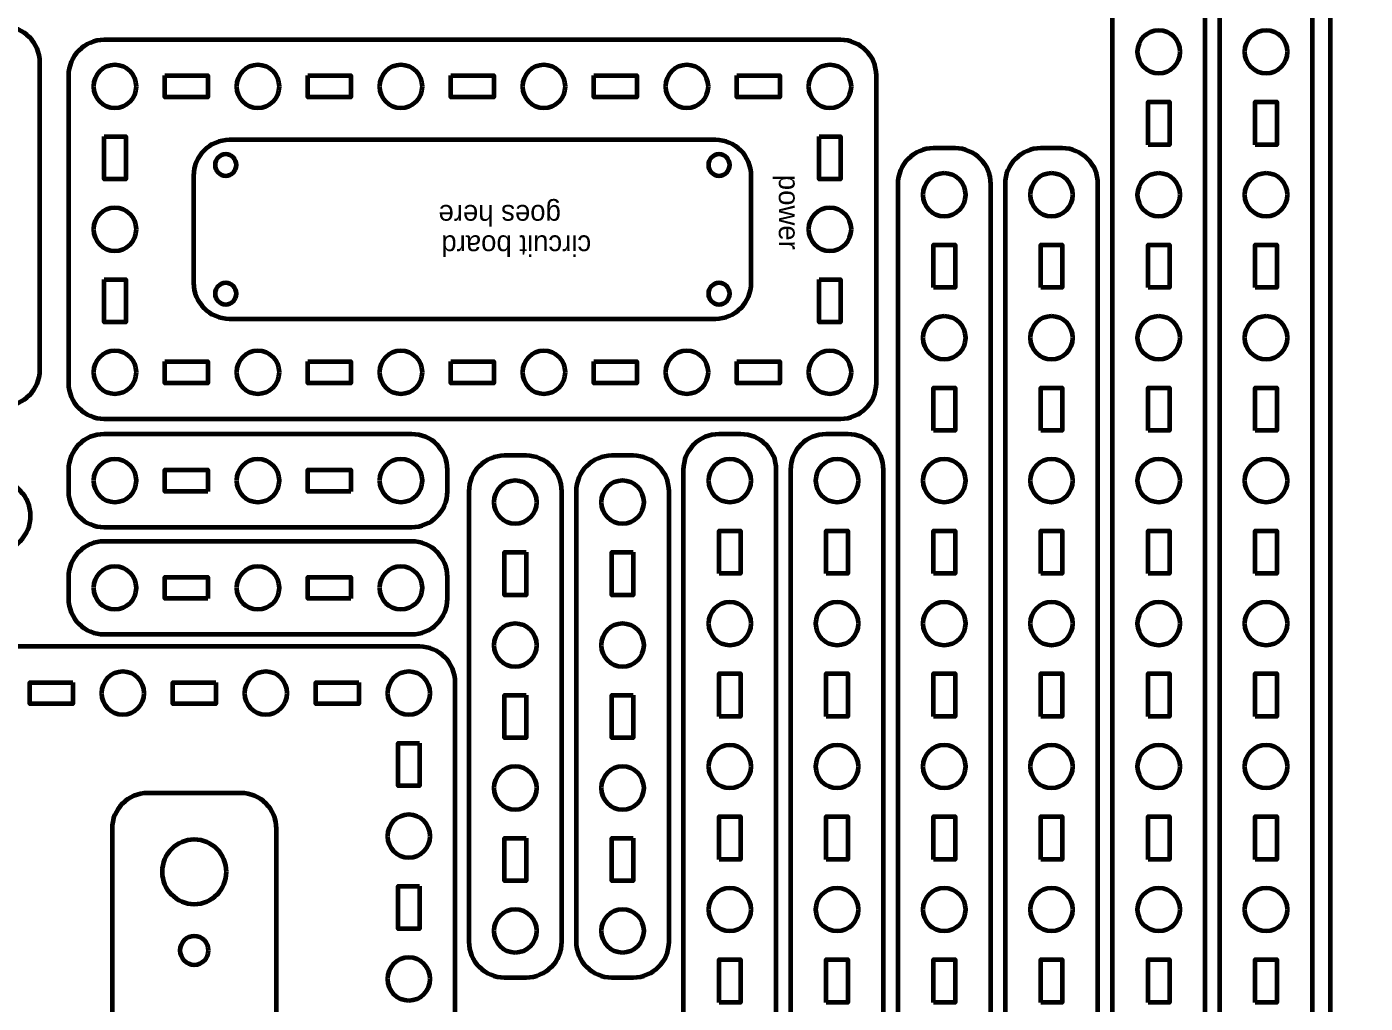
# Model space of a CAD drawing. Header units: inches. Extents: x 15 to 785, y -665 to -15.
# Drawn here: x 394.5 to 581.8, y -220.9 to -84.3 of the extents above; entities that cross this region are included whole.
import ezdxf

# ---------------------------------------------------------------- set-up
doc = ezdxf.new("R2010")
doc.units = ezdxf.units.IN
doc.header["$MEASUREMENT"] = 0
doc.layers.add('Layer 1', color=7, linetype='Continuous')

# ---------------------------------------------------------------- blocks, each defined once
blk = doc.blocks.new('block 2')
at = {"layer": 'Layer 1', "color": 179, "lineweight": 35, "true_color": 0x231f20}
blk.add_open_spline([(785, -570), (785, -578.28), (778.28, -585), (770, -585), (770, -585), (30, -585), (30, -585), (21.72, -585), (15, -578.28), (15, -570), (15, -570), (15, -30), (15, -30), (15, -21.72), (21.72, -15), (30, -15), (30, -15), (770, -15), (770, -15), (778.28, -15), (785, -21.72), (785, -30), (785, -30), (785, -570), (785, -570)], degree=3, knots=[0, 0, 0, 0, 1, 1, 1, 2, 2, 2, 3, 3, 3, 4, 4, 4, 5, 5, 5, 6, 6, 6, 7, 7, 7, 8, 8, 8, 8], dxfattribs=at)

msp = doc.modelspace()

# ---------------------------------------------------------------- linework, layer by layer
at = {"layer": 'Layer 1', "color": 178, "lineweight": 60, "true_color": 0x010101}
for points in [[(413.88, -91.09), (419.88, -91.09), (419.88, -94.09), (413.88, -94.09), (413.88, -91.09)], [(433.88, -91.09), (439.88, -91.09), (439.88, -94.09), (433.88, -94.09), (433.88, -91.09)], [(453.88, -91.09), (459.88, -91.09), (459.88, -94.09), (453.88, -94.09), (453.88, -91.09)], [(473.88, -91.09), (479.88, -91.09), (479.88, -94.09), (473.88, -94.09), (473.88, -91.09)], [(493.88, -91.09), (499.88, -91.09), (499.88, -94.09), (493.88, -94.09), (493.88, -91.09)], [(551.38, -100.75), (551.38, -94.75), (554.38, -94.75), (554.38, -100.75), (551.38, -100.75)], [(566.38, -100.75), (566.38, -94.75), (569.38, -94.75), (569.38, -100.75), (566.38, -100.75)], [(405.38, -99.59), (408.38, -99.59), (408.38, -105.59), (405.38, -105.59), (405.38, -99.59)], [(505.38, -99.59), (508.38, -99.59), (508.38, -105.59), (505.38, -105.59), (505.38, -99.59)], [(521.38, -120.75), (521.38, -114.75), (524.38, -114.75), (524.38, -120.75), (521.38, -120.75)], [(536.38, -120.75), (536.38, -114.75), (539.38, -114.75), (539.38, -120.75), (536.38, -120.75)], [(551.38, -120.75), (551.38, -114.75), (554.38, -114.75), (554.38, -120.75), (551.38, -120.75)], [(566.38, -120.75), (566.38, -114.75), (569.38, -114.75), (569.38, -120.75), (566.38, -120.75)], [(405.38, -119.59), (408.38, -119.59), (408.38, -125.59), (405.38, -125.59), (405.38, -119.59)], [(505.38, -119.59), (508.38, -119.59), (508.38, -125.59), (505.38, -125.59), (505.38, -119.59)], [(413.88, -131.09), (419.88, -131.09), (419.88, -134.09), (413.88, -134.09), (413.88, -131.09)], [(433.88, -131.09), (439.88, -131.09), (439.88, -134.09), (433.88, -134.09), (433.88, -131.09)], [(453.88, -131.09), (459.88, -131.09), (459.88, -134.09), (453.88, -134.09), (453.88, -131.09)], [(473.88, -131.09), (479.88, -131.09), (479.88, -134.09), (473.88, -134.09), (473.88, -131.09)], [(493.88, -131.09), (499.88, -131.09), (499.88, -134.09), (493.88, -134.09), (493.88, -131.09)], [(521.38, -140.75), (521.38, -134.75), (524.38, -134.75), (524.38, -140.75), (521.38, -140.75)], [(536.38, -140.75), (536.38, -134.75), (539.38, -134.75), (539.38, -140.75), (536.38, -140.75)], [(551.38, -140.75), (551.38, -134.75), (554.38, -134.75), (554.38, -140.75), (551.38, -140.75)], [(566.38, -140.75), (566.38, -134.75), (569.38, -134.75), (569.38, -140.75), (566.38, -140.75)], [(419.88, -149.25), (413.88, -149.25), (413.88, -146.25), (419.88, -146.25), (419.88, -149.25)], [(439.88, -149.25), (433.88, -149.25), (433.88, -146.25), (439.88, -146.25), (439.88, -149.25)], [(491.38, -160.75), (491.38, -154.75), (494.38, -154.75), (494.38, -160.75), (491.38, -160.75)], [(506.38, -160.75), (506.38, -154.75), (509.38, -154.75), (509.38, -160.75), (506.38, -160.75)], [(521.38, -160.75), (521.38, -154.75), (524.38, -154.75), (524.38, -160.75), (521.38, -160.75)], [(536.38, -160.75), (536.38, -154.75), (539.38, -154.75), (539.38, -160.75), (536.38, -160.75)], [(551.38, -160.75), (551.38, -154.75), (554.38, -154.75), (554.38, -160.75), (551.38, -160.75)], [(566.38, -160.75), (566.38, -154.75), (569.38, -154.75), (569.38, -160.75), (566.38, -160.75)], [(464.38, -157.75), (464.38, -163.75), (461.38, -163.75), (461.38, -157.75), (464.38, -157.75)], [(479.38, -157.75), (479.38, -163.75), (476.38, -163.75), (476.38, -157.75), (479.38, -157.75)], [(419.88, -164.25), (413.88, -164.25), (413.88, -161.25), (419.88, -161.25), (419.88, -164.25)], [(439.88, -164.25), (433.88, -164.25), (433.88, -161.25), (439.88, -161.25), (439.88, -164.25)], [(400.97, -175.98), (400.97, -178.98), (394.97, -178.98), (394.97, -175.98), (400.97, -175.98)], [(420.98, -175.98), (420.98, -178.98), (414.98, -178.98), (414.98, -175.98), (420.98, -175.98)], [(440.98, -175.98), (440.98, -178.98), (434.98, -178.98), (434.98, -175.98), (440.98, -175.98)], [(491.38, -180.75), (491.38, -174.75), (494.38, -174.75), (494.38, -180.75), (491.38, -180.75)], [(506.38, -180.75), (506.38, -174.75), (509.38, -174.75), (509.38, -180.75), (506.38, -180.75)], [(521.38, -180.75), (521.38, -174.75), (524.38, -174.75), (524.38, -180.75), (521.38, -180.75)], [(536.38, -180.75), (536.38, -174.75), (539.38, -174.75), (539.38, -180.75), (536.38, -180.75)], [(551.38, -180.75), (551.38, -174.75), (554.38, -174.75), (554.38, -180.75), (551.38, -180.75)], [(566.38, -180.75), (566.38, -174.75), (569.38, -174.75), (569.38, -180.75), (566.38, -180.75)], [(464.38, -177.75), (464.38, -183.75), (461.38, -183.75), (461.38, -177.75), (464.38, -177.75)], [(479.38, -177.75), (479.38, -183.75), (476.38, -183.75), (476.38, -177.75), (479.38, -177.75)], [(449.48, -184.47), (449.48, -190.47), (446.48, -190.47), (446.48, -184.47), (449.48, -184.47)], [(491.38, -200.75), (491.38, -194.75), (494.38, -194.75), (494.38, -200.75), (491.38, -200.75)], [(506.38, -200.75), (506.38, -194.75), (509.38, -194.75), (509.38, -200.75), (506.38, -200.75)], [(521.38, -200.75), (521.38, -194.75), (524.38, -194.75), (524.38, -200.75), (521.38, -200.75)], [(536.38, -200.75), (536.38, -194.75), (539.38, -194.75), (539.38, -200.75), (536.38, -200.75)], [(551.38, -200.75), (551.38, -194.75), (554.38, -194.75), (554.38, -200.75), (551.38, -200.75)], [(566.38, -200.75), (566.38, -194.75), (569.38, -194.75), (569.38, -200.75), (566.38, -200.75)], [(464.38, -197.75), (464.38, -203.75), (461.38, -203.75), (461.38, -197.75), (464.38, -197.75)], [(479.38, -197.75), (479.38, -203.75), (476.38, -203.75), (476.38, -197.75), (479.38, -197.75)], [(449.48, -204.47), (449.48, -210.47), (446.48, -210.47), (446.48, -204.47), (449.48, -204.47)], [(491.38, -220.75), (491.38, -214.75), (494.38, -214.75), (494.38, -220.75), (491.38, -220.75)], [(506.38, -220.75), (506.38, -214.75), (509.38, -214.75), (509.38, -220.75), (506.38, -220.75)], [(521.38, -220.75), (521.38, -214.75), (524.38, -214.75), (524.38, -220.75), (521.38, -220.75)], [(536.38, -220.75), (536.38, -214.75), (539.38, -214.75), (539.38, -220.75), (536.38, -220.75)], [(551.38, -220.75), (551.38, -214.75), (554.38, -214.75), (554.38, -220.75), (551.38, -220.75)], [(566.38, -220.75), (566.38, -214.75), (569.38, -214.75), (569.38, -220.75), (566.38, -220.75)]]:
    msp.add_lwpolyline(points, dxfattribs=at)
for points, knots in [([(303.91, -412.09), (303.91, -412.09), (303.91, -29.09), (303.91, -29.09), (303.91, -26.32), (306.14, -24.09), (308.91, -24.09), (308.91, -24.09), (571.91, -24.09), (571.91, -24.09), (574.68, -24.09), (576.91, -26.32), (576.91, -29.09), (576.91, -29.09), (576.91, -412.09), (576.91, -412.09), (576.91, -414.86), (574.68, -417.09), (571.91, -417.09), (571.91, -417.09), (308.91, -417.09), (308.91, -417.09), (306.14, -417.09), (303.91, -414.86), (303.91, -412.09)], [0, 0, 0, 0, 1, 1, 1, 2, 2, 2, 3, 3, 3, 4, 4, 4, 5, 5, 5, 6, 6, 6, 7, 7, 7, 8, 8, 8, 8]), ([(552.88, -84.75), (554.54, -84.75), (555.88, -86.1), (555.88, -87.75), (555.88, -89.41), (554.54, -90.75), (552.88, -90.75), (551.22, -90.75), (549.88, -89.41), (549.88, -87.75), (549.88, -86.1), (551.22, -84.75), (552.88, -84.75)], [0, 0, 0, 0, 1, 1, 1, 2, 2, 2, 3, 3, 3, 4, 4, 4, 4]), ([(567.88, -84.75), (569.54, -84.75), (570.88, -86.1), (570.88, -87.75), (570.88, -89.41), (569.54, -90.75), (567.88, -90.75), (566.22, -90.75), (564.88, -89.41), (564.88, -87.75), (564.88, -86.1), (566.22, -84.75), (567.88, -84.75)], [0, 0, 0, 0, 1, 1, 1, 2, 2, 2, 3, 3, 3, 4, 4, 4, 4]), ([(409.88, -92.59), (409.88, -94.25), (408.54, -95.59), (406.88, -95.59), (405.22, -95.59), (403.88, -94.25), (403.88, -92.59), (403.88, -90.93), (405.22, -89.59), (406.88, -89.59), (408.54, -89.59), (409.88, -90.93), (409.88, -92.59)], [0, 0, 0, 0, 1, 1, 1, 2, 2, 2, 3, 3, 3, 4, 4, 4, 4]), ([(429.88, -92.59), (429.88, -94.25), (428.53, -95.59), (426.88, -95.59), (425.22, -95.59), (423.88, -94.25), (423.88, -92.59), (423.88, -90.93), (425.22, -89.59), (426.88, -89.59), (428.53, -89.59), (429.88, -90.93), (429.88, -92.59)], [0, 0, 0, 0, 1, 1, 1, 2, 2, 2, 3, 3, 3, 4, 4, 4, 4]), ([(449.88, -92.59), (449.88, -94.25), (448.54, -95.59), (446.88, -95.59), (445.22, -95.59), (443.88, -94.25), (443.88, -92.59), (443.88, -90.93), (445.22, -89.59), (446.88, -89.59), (448.54, -89.59), (449.88, -90.93), (449.88, -92.59)], [0, 0, 0, 0, 1, 1, 1, 2, 2, 2, 3, 3, 3, 4, 4, 4, 4]), ([(469.88, -92.59), (469.88, -94.25), (468.54, -95.59), (466.88, -95.59), (465.22, -95.59), (463.88, -94.25), (463.88, -92.59), (463.88, -90.93), (465.22, -89.59), (466.88, -89.59), (468.54, -89.59), (469.88, -90.93), (469.88, -92.59)], [0, 0, 0, 0, 1, 1, 1, 2, 2, 2, 3, 3, 3, 4, 4, 4, 4]), ([(489.88, -92.59), (489.88, -94.25), (488.53, -95.59), (486.88, -95.59), (485.22, -95.59), (483.88, -94.25), (483.88, -92.59), (483.88, -90.93), (485.22, -89.59), (486.88, -89.59), (488.53, -89.59), (489.88, -90.93), (489.88, -92.59)], [0, 0, 0, 0, 1, 1, 1, 2, 2, 2, 3, 3, 3, 4, 4, 4, 4]), ([(509.88, -92.59), (509.88, -94.25), (508.54, -95.59), (506.88, -95.59), (505.22, -95.59), (503.88, -94.25), (503.88, -92.59), (503.88, -90.93), (505.22, -89.59), (506.88, -89.59), (508.54, -89.59), (509.88, -90.93), (509.88, -92.59)], [0, 0, 0, 0, 1, 1, 1, 2, 2, 2, 3, 3, 3, 4, 4, 4, 4]), ([(420.88, -103.59), (420.88, -102.76), (421.55, -102.09), (422.38, -102.09), (423.21, -102.09), (423.88, -102.76), (423.88, -103.59), (423.88, -104.42), (423.21, -105.09), (422.38, -105.09), (421.55, -105.09), (420.88, -104.42), (420.88, -103.59)], [0, 0, 0, 0, 1, 1, 1, 2, 2, 2, 3, 3, 3, 4, 4, 4, 4]), ([(489.88, -103.59), (489.88, -102.76), (490.55, -102.09), (491.38, -102.09), (492.21, -102.09), (492.88, -102.76), (492.88, -103.59), (492.88, -104.42), (492.21, -105.09), (491.38, -105.09), (490.55, -105.09), (489.88, -104.42), (489.88, -103.59)], [0, 0, 0, 0, 1, 1, 1, 2, 2, 2, 3, 3, 3, 4, 4, 4, 4]), ([(522.88, -104.75), (524.54, -104.75), (525.88, -106.1), (525.88, -107.75), (525.88, -109.41), (524.54, -110.75), (522.88, -110.75), (521.22, -110.75), (519.88, -109.41), (519.88, -107.75), (519.88, -106.1), (521.22, -104.75), (522.88, -104.75)], [0, 0, 0, 0, 1, 1, 1, 2, 2, 2, 3, 3, 3, 4, 4, 4, 4]), ([(537.88, -104.75), (539.54, -104.75), (540.88, -106.1), (540.88, -107.75), (540.88, -109.41), (539.54, -110.75), (537.88, -110.75), (536.22, -110.75), (534.88, -109.41), (534.88, -107.75), (534.88, -106.1), (536.22, -104.75), (537.88, -104.75)], [0, 0, 0, 0, 1, 1, 1, 2, 2, 2, 3, 3, 3, 4, 4, 4, 4]), ([(552.88, -104.75), (554.54, -104.75), (555.88, -106.1), (555.88, -107.75), (555.88, -109.41), (554.54, -110.75), (552.88, -110.75), (551.22, -110.75), (549.88, -109.41), (549.88, -107.75), (549.88, -106.1), (551.22, -104.75), (552.88, -104.75)], [0, 0, 0, 0, 1, 1, 1, 2, 2, 2, 3, 3, 3, 4, 4, 4, 4]), ([(567.88, -104.75), (569.54, -104.75), (570.88, -106.1), (570.88, -107.75), (570.88, -109.41), (569.54, -110.75), (567.88, -110.75), (566.22, -110.75), (564.88, -109.41), (564.88, -107.75), (564.88, -106.1), (566.22, -104.75), (567.88, -104.75)], [0, 0, 0, 0, 1, 1, 1, 2, 2, 2, 3, 3, 3, 4, 4, 4, 4]), ([(409.88, -112.59), (409.88, -114.24), (408.54, -115.59), (406.88, -115.59), (405.22, -115.59), (403.88, -114.24), (403.88, -112.59), (403.88, -110.93), (405.22, -109.59), (406.88, -109.59), (408.54, -109.59), (409.88, -110.93), (409.88, -112.59)], [0, 0, 0, 0, 1, 1, 1, 2, 2, 2, 3, 3, 3, 4, 4, 4, 4]), ([(509.88, -112.59), (509.88, -114.24), (508.54, -115.59), (506.88, -115.59), (505.22, -115.59), (503.88, -114.24), (503.88, -112.59), (503.88, -110.93), (505.22, -109.59), (506.88, -109.59), (508.54, -109.59), (509.88, -110.93), (509.88, -112.59)], [0, 0, 0, 0, 1, 1, 1, 2, 2, 2, 3, 3, 3, 4, 4, 4, 4]), ([(420.88, -121.59), (420.88, -120.76), (421.55, -120.09), (422.38, -120.09), (423.21, -120.09), (423.88, -120.76), (423.88, -121.59), (423.88, -122.42), (423.21, -123.09), (422.38, -123.09), (421.55, -123.09), (420.88, -122.42), (420.88, -121.59)], [0, 0, 0, 0, 1, 1, 1, 2, 2, 2, 3, 3, 3, 4, 4, 4, 4]), ([(489.88, -121.59), (489.88, -120.76), (490.55, -120.09), (491.38, -120.09), (492.21, -120.09), (492.88, -120.76), (492.88, -121.59), (492.88, -122.42), (492.21, -123.09), (491.38, -123.09), (490.55, -123.09), (489.88, -122.42), (489.88, -121.59)], [0, 0, 0, 0, 1, 1, 1, 2, 2, 2, 3, 3, 3, 4, 4, 4, 4]), ([(522.88, -124.75), (524.54, -124.75), (525.88, -126.1), (525.88, -127.75), (525.88, -129.41), (524.54, -130.75), (522.88, -130.75), (521.22, -130.75), (519.88, -129.41), (519.88, -127.75), (519.88, -126.1), (521.22, -124.75), (522.88, -124.75)], [0, 0, 0, 0, 1, 1, 1, 2, 2, 2, 3, 3, 3, 4, 4, 4, 4]), ([(537.88, -124.75), (539.54, -124.75), (540.88, -126.1), (540.88, -127.75), (540.88, -129.41), (539.54, -130.75), (537.88, -130.75), (536.22, -130.75), (534.88, -129.41), (534.88, -127.75), (534.88, -126.1), (536.22, -124.75), (537.88, -124.75)], [0, 0, 0, 0, 1, 1, 1, 2, 2, 2, 3, 3, 3, 4, 4, 4, 4]), ([(552.88, -124.75), (554.54, -124.75), (555.88, -126.1), (555.88, -127.75), (555.88, -129.41), (554.54, -130.75), (552.88, -130.75), (551.22, -130.75), (549.88, -129.41), (549.88, -127.75), (549.88, -126.1), (551.22, -124.75), (552.88, -124.75)], [0, 0, 0, 0, 1, 1, 1, 2, 2, 2, 3, 3, 3, 4, 4, 4, 4]), ([(567.88, -124.75), (569.54, -124.75), (570.88, -126.1), (570.88, -127.75), (570.88, -129.41), (569.54, -130.75), (567.88, -130.75), (566.22, -130.75), (564.88, -129.41), (564.88, -127.75), (564.88, -126.1), (566.22, -124.75), (567.88, -124.75)], [0, 0, 0, 0, 1, 1, 1, 2, 2, 2, 3, 3, 3, 4, 4, 4, 4]), ([(409.88, -132.59), (409.88, -134.25), (408.54, -135.59), (406.88, -135.59), (405.22, -135.59), (403.88, -134.25), (403.88, -132.59), (403.88, -130.93), (405.22, -129.59), (406.88, -129.59), (408.54, -129.59), (409.88, -130.93), (409.88, -132.59)], [0, 0, 0, 0, 1, 1, 1, 2, 2, 2, 3, 3, 3, 4, 4, 4, 4]), ([(429.88, -132.59), (429.88, -134.25), (428.53, -135.59), (426.88, -135.59), (425.22, -135.59), (423.88, -134.25), (423.88, -132.59), (423.88, -130.93), (425.22, -129.59), (426.88, -129.59), (428.53, -129.59), (429.88, -130.93), (429.88, -132.59)], [0, 0, 0, 0, 1, 1, 1, 2, 2, 2, 3, 3, 3, 4, 4, 4, 4]), ([(449.88, -132.59), (449.88, -134.25), (448.54, -135.59), (446.88, -135.59), (445.22, -135.59), (443.88, -134.25), (443.88, -132.59), (443.88, -130.93), (445.22, -129.59), (446.88, -129.59), (448.54, -129.59), (449.88, -130.93), (449.88, -132.59)], [0, 0, 0, 0, 1, 1, 1, 2, 2, 2, 3, 3, 3, 4, 4, 4, 4]), ([(469.88, -132.59), (469.88, -134.25), (468.54, -135.59), (466.88, -135.59), (465.22, -135.59), (463.88, -134.25), (463.88, -132.59), (463.88, -130.93), (465.22, -129.59), (466.88, -129.59), (468.54, -129.59), (469.88, -130.93), (469.88, -132.59)], [0, 0, 0, 0, 1, 1, 1, 2, 2, 2, 3, 3, 3, 4, 4, 4, 4]), ([(489.88, -132.59), (489.88, -134.25), (488.53, -135.59), (486.88, -135.59), (485.22, -135.59), (483.88, -134.25), (483.88, -132.59), (483.88, -130.93), (485.22, -129.59), (486.88, -129.59), (488.53, -129.59), (489.88, -130.93), (489.88, -132.59)], [0, 0, 0, 0, 1, 1, 1, 2, 2, 2, 3, 3, 3, 4, 4, 4, 4]), ([(509.88, -132.59), (509.88, -134.25), (508.54, -135.59), (506.88, -135.59), (505.22, -135.59), (503.88, -134.25), (503.88, -132.59), (503.88, -130.93), (505.22, -129.59), (506.88, -129.59), (508.54, -129.59), (509.88, -130.93), (509.88, -132.59)], [0, 0, 0, 0, 1, 1, 1, 2, 2, 2, 3, 3, 3, 4, 4, 4, 4]), ([(403.88, -147.75), (403.88, -146.09), (405.22, -144.75), (406.88, -144.75), (408.54, -144.75), (409.88, -146.09), (409.88, -147.75), (409.88, -149.41), (408.54, -150.75), (406.88, -150.75), (405.22, -150.75), (403.88, -149.41), (403.88, -147.75)], [0, 0, 0, 0, 1, 1, 1, 2, 2, 2, 3, 3, 3, 4, 4, 4, 4]), ([(423.88, -147.75), (423.88, -146.09), (425.22, -144.75), (426.88, -144.75), (428.54, -144.75), (429.88, -146.09), (429.88, -147.75), (429.88, -149.41), (428.54, -150.75), (426.88, -150.75), (425.22, -150.75), (423.88, -149.41), (423.88, -147.75)], [0, 0, 0, 0, 1, 1, 1, 2, 2, 2, 3, 3, 3, 4, 4, 4, 4]), ([(443.88, -147.75), (443.88, -146.09), (445.22, -144.75), (446.88, -144.75), (448.54, -144.75), (449.88, -146.09), (449.88, -147.75), (449.88, -149.41), (448.54, -150.75), (446.88, -150.75), (445.22, -150.75), (443.88, -149.41), (443.88, -147.75)], [0, 0, 0, 0, 1, 1, 1, 2, 2, 2, 3, 3, 3, 4, 4, 4, 4]), ([(492.88, -144.75), (494.54, -144.75), (495.88, -146.1), (495.88, -147.75), (495.88, -149.41), (494.54, -150.75), (492.88, -150.75), (491.22, -150.75), (489.88, -149.41), (489.88, -147.75), (489.88, -146.1), (491.22, -144.75), (492.88, -144.75)], [0, 0, 0, 0, 1, 1, 1, 2, 2, 2, 3, 3, 3, 4, 4, 4, 4]), ([(507.88, -144.75), (509.54, -144.75), (510.88, -146.1), (510.88, -147.75), (510.88, -149.41), (509.54, -150.75), (507.88, -150.75), (506.22, -150.75), (504.88, -149.41), (504.88, -147.75), (504.88, -146.1), (506.22, -144.75), (507.88, -144.75)], [0, 0, 0, 0, 1, 1, 1, 2, 2, 2, 3, 3, 3, 4, 4, 4, 4]), ([(522.88, -144.75), (524.54, -144.75), (525.88, -146.1), (525.88, -147.75), (525.88, -149.41), (524.54, -150.75), (522.88, -150.75), (521.22, -150.75), (519.88, -149.41), (519.88, -147.75), (519.88, -146.1), (521.22, -144.75), (522.88, -144.75)], [0, 0, 0, 0, 1, 1, 1, 2, 2, 2, 3, 3, 3, 4, 4, 4, 4]), ([(537.88, -144.75), (539.54, -144.75), (540.88, -146.1), (540.88, -147.75), (540.88, -149.41), (539.54, -150.75), (537.88, -150.75), (536.22, -150.75), (534.88, -149.41), (534.88, -147.75), (534.88, -146.1), (536.22, -144.75), (537.88, -144.75)], [0, 0, 0, 0, 1, 1, 1, 2, 2, 2, 3, 3, 3, 4, 4, 4, 4]), ([(552.88, -144.75), (554.54, -144.75), (555.88, -146.1), (555.88, -147.75), (555.88, -149.41), (554.54, -150.75), (552.88, -150.75), (551.22, -150.75), (549.88, -149.41), (549.88, -147.75), (549.88, -146.1), (551.22, -144.75), (552.88, -144.75)], [0, 0, 0, 0, 1, 1, 1, 2, 2, 2, 3, 3, 3, 4, 4, 4, 4]), ([(567.88, -144.75), (569.54, -144.75), (570.88, -146.1), (570.88, -147.75), (570.88, -149.41), (569.54, -150.75), (567.88, -150.75), (566.22, -150.75), (564.88, -149.41), (564.88, -147.75), (564.88, -146.1), (566.22, -144.75), (567.88, -144.75)], [0, 0, 0, 0, 1, 1, 1, 2, 2, 2, 3, 3, 3, 4, 4, 4, 4]), ([(462.88, -153.75), (461.22, -153.75), (459.88, -152.41), (459.88, -150.75), (459.88, -149.09), (461.22, -147.75), (462.88, -147.75), (464.54, -147.75), (465.88, -149.09), (465.88, -150.75), (465.88, -152.41), (464.54, -153.75), (462.88, -153.75)], [0, 0, 0, 0, 1, 1, 1, 2, 2, 2, 3, 3, 3, 4, 4, 4, 4]), ([(477.88, -153.75), (476.22, -153.75), (474.88, -152.41), (474.88, -150.75), (474.88, -149.09), (476.22, -147.75), (477.88, -147.75), (479.54, -147.75), (480.88, -149.09), (480.88, -150.75), (480.88, -152.41), (479.54, -153.75), (477.88, -153.75)], [0, 0, 0, 0, 1, 1, 1, 2, 2, 2, 3, 3, 3, 4, 4, 4, 4]), ([(403.88, -162.75), (403.88, -161.1), (405.22, -159.75), (406.88, -159.75), (408.54, -159.75), (409.88, -161.1), (409.88, -162.75), (409.88, -164.41), (408.54, -165.75), (406.88, -165.75), (405.22, -165.75), (403.88, -164.41), (403.88, -162.75)], [0, 0, 0, 0, 1, 1, 1, 2, 2, 2, 3, 3, 3, 4, 4, 4, 4]), ([(423.88, -162.75), (423.88, -161.1), (425.22, -159.75), (426.88, -159.75), (428.54, -159.75), (429.88, -161.1), (429.88, -162.75), (429.88, -164.41), (428.54, -165.75), (426.88, -165.75), (425.22, -165.75), (423.88, -164.41), (423.88, -162.75)], [0, 0, 0, 0, 1, 1, 1, 2, 2, 2, 3, 3, 3, 4, 4, 4, 4]), ([(443.88, -162.75), (443.88, -161.1), (445.22, -159.75), (446.88, -159.75), (448.54, -159.75), (449.88, -161.1), (449.88, -162.75), (449.88, -164.41), (448.54, -165.75), (446.88, -165.75), (445.22, -165.75), (443.88, -164.41), (443.88, -162.75)], [0, 0, 0, 0, 1, 1, 1, 2, 2, 2, 3, 3, 3, 4, 4, 4, 4]), ([(492.88, -164.75), (494.54, -164.75), (495.88, -166.1), (495.88, -167.75), (495.88, -169.41), (494.54, -170.75), (492.88, -170.75), (491.22, -170.75), (489.88, -169.41), (489.88, -167.75), (489.88, -166.1), (491.22, -164.75), (492.88, -164.75)], [0, 0, 0, 0, 1, 1, 1, 2, 2, 2, 3, 3, 3, 4, 4, 4, 4]), ([(507.88, -164.75), (509.54, -164.75), (510.88, -166.1), (510.88, -167.75), (510.88, -169.41), (509.54, -170.75), (507.88, -170.75), (506.22, -170.75), (504.88, -169.41), (504.88, -167.75), (504.88, -166.1), (506.22, -164.75), (507.88, -164.75)], [0, 0, 0, 0, 1, 1, 1, 2, 2, 2, 3, 3, 3, 4, 4, 4, 4]), ([(522.88, -164.75), (524.54, -164.75), (525.88, -166.1), (525.88, -167.75), (525.88, -169.41), (524.54, -170.75), (522.88, -170.75), (521.22, -170.75), (519.88, -169.41), (519.88, -167.75), (519.88, -166.1), (521.22, -164.75), (522.88, -164.75)], [0, 0, 0, 0, 1, 1, 1, 2, 2, 2, 3, 3, 3, 4, 4, 4, 4]), ([(537.88, -164.75), (539.54, -164.75), (540.88, -166.1), (540.88, -167.75), (540.88, -169.41), (539.54, -170.75), (537.88, -170.75), (536.22, -170.75), (534.88, -169.41), (534.88, -167.75), (534.88, -166.1), (536.22, -164.75), (537.88, -164.75)], [0, 0, 0, 0, 1, 1, 1, 2, 2, 2, 3, 3, 3, 4, 4, 4, 4]), ([(552.88, -164.75), (554.54, -164.75), (555.88, -166.1), (555.88, -167.75), (555.88, -169.41), (554.54, -170.75), (552.88, -170.75), (551.22, -170.75), (549.88, -169.41), (549.88, -167.75), (549.88, -166.1), (551.22, -164.75), (552.88, -164.75)], [0, 0, 0, 0, 1, 1, 1, 2, 2, 2, 3, 3, 3, 4, 4, 4, 4]), ([(567.88, -164.75), (569.54, -164.75), (570.88, -166.1), (570.88, -167.75), (570.88, -169.41), (569.54, -170.75), (567.88, -170.75), (566.22, -170.75), (564.88, -169.41), (564.88, -167.75), (564.88, -166.1), (566.22, -164.75), (567.88, -164.75)], [0, 0, 0, 0, 1, 1, 1, 2, 2, 2, 3, 3, 3, 4, 4, 4, 4]), ([(462.88, -173.75), (461.22, -173.75), (459.88, -172.41), (459.88, -170.75), (459.88, -169.1), (461.22, -167.75), (462.88, -167.75), (464.54, -167.75), (465.88, -169.1), (465.88, -170.75), (465.88, -172.41), (464.54, -173.75), (462.88, -173.75)], [0, 0, 0, 0, 1, 1, 1, 2, 2, 2, 3, 3, 3, 4, 4, 4, 4]), ([(477.88, -173.75), (476.22, -173.75), (474.88, -172.41), (474.88, -170.75), (474.88, -169.1), (476.22, -167.75), (477.88, -167.75), (479.54, -167.75), (480.88, -169.1), (480.88, -170.75), (480.88, -172.41), (479.54, -173.75), (477.88, -173.75)], [0, 0, 0, 0, 1, 1, 1, 2, 2, 2, 3, 3, 3, 4, 4, 4, 4]), ([(407.98, -180.47), (406.32, -180.47), (404.98, -179.13), (404.98, -177.47), (404.98, -175.82), (406.32, -174.47), (407.98, -174.47), (409.63, -174.47), (410.98, -175.82), (410.98, -177.47), (410.98, -179.13), (409.63, -180.47), (407.98, -180.47)], [0, 0, 0, 0, 1, 1, 1, 2, 2, 2, 3, 3, 3, 4, 4, 4, 4]), ([(427.98, -180.47), (426.32, -180.47), (424.98, -179.13), (424.98, -177.47), (424.98, -175.82), (426.32, -174.47), (427.98, -174.47), (429.63, -174.47), (430.98, -175.82), (430.98, -177.47), (430.98, -179.13), (429.63, -180.47), (427.98, -180.47)], [0, 0, 0, 0, 1, 1, 1, 2, 2, 2, 3, 3, 3, 4, 4, 4, 4]), ([(447.98, -180.47), (446.32, -180.47), (444.98, -179.13), (444.98, -177.47), (444.98, -175.82), (446.32, -174.47), (447.98, -174.47), (449.63, -174.47), (450.98, -175.82), (450.98, -177.47), (450.98, -179.13), (449.63, -180.47), (447.98, -180.47)], [0, 0, 0, 0, 1, 1, 1, 2, 2, 2, 3, 3, 3, 4, 4, 4, 4]), ([(492.88, -184.75), (494.54, -184.75), (495.88, -186.1), (495.88, -187.75), (495.88, -189.41), (494.54, -190.75), (492.88, -190.75), (491.22, -190.75), (489.88, -189.41), (489.88, -187.75), (489.88, -186.1), (491.22, -184.75), (492.88, -184.75)], [0, 0, 0, 0, 1, 1, 1, 2, 2, 2, 3, 3, 3, 4, 4, 4, 4]), ([(507.88, -184.75), (509.54, -184.75), (510.88, -186.1), (510.88, -187.75), (510.88, -189.41), (509.54, -190.75), (507.88, -190.75), (506.22, -190.75), (504.88, -189.41), (504.88, -187.75), (504.88, -186.1), (506.22, -184.75), (507.88, -184.75)], [0, 0, 0, 0, 1, 1, 1, 2, 2, 2, 3, 3, 3, 4, 4, 4, 4]), ([(522.88, -184.75), (524.54, -184.75), (525.88, -186.1), (525.88, -187.75), (525.88, -189.41), (524.54, -190.75), (522.88, -190.75), (521.22, -190.75), (519.88, -189.41), (519.88, -187.75), (519.88, -186.1), (521.22, -184.75), (522.88, -184.75)], [0, 0, 0, 0, 1, 1, 1, 2, 2, 2, 3, 3, 3, 4, 4, 4, 4]), ([(537.88, -184.75), (539.54, -184.75), (540.88, -186.1), (540.88, -187.75), (540.88, -189.41), (539.54, -190.75), (537.88, -190.75), (536.22, -190.75), (534.88, -189.41), (534.88, -187.75), (534.88, -186.1), (536.22, -184.75), (537.88, -184.75)], [0, 0, 0, 0, 1, 1, 1, 2, 2, 2, 3, 3, 3, 4, 4, 4, 4]), ([(552.88, -184.75), (554.54, -184.75), (555.88, -186.1), (555.88, -187.75), (555.88, -189.41), (554.54, -190.75), (552.88, -190.75), (551.22, -190.75), (549.88, -189.41), (549.88, -187.75), (549.88, -186.1), (551.22, -184.75), (552.88, -184.75)], [0, 0, 0, 0, 1, 1, 1, 2, 2, 2, 3, 3, 3, 4, 4, 4, 4]), ([(567.88, -184.75), (569.54, -184.75), (570.88, -186.1), (570.88, -187.75), (570.88, -189.41), (569.54, -190.75), (567.88, -190.75), (566.22, -190.75), (564.88, -189.41), (564.88, -187.75), (564.88, -186.1), (566.22, -184.75), (567.88, -184.75)], [0, 0, 0, 0, 1, 1, 1, 2, 2, 2, 3, 3, 3, 4, 4, 4, 4]), ([(462.88, -193.75), (461.22, -193.75), (459.88, -192.41), (459.88, -190.75), (459.88, -189.1), (461.22, -187.75), (462.88, -187.75), (464.54, -187.75), (465.88, -189.1), (465.88, -190.75), (465.88, -192.41), (464.54, -193.75), (462.88, -193.75)], [0, 0, 0, 0, 1, 1, 1, 2, 2, 2, 3, 3, 3, 4, 4, 4, 4]), ([(477.88, -193.75), (476.22, -193.75), (474.88, -192.41), (474.88, -190.75), (474.88, -189.1), (476.22, -187.75), (477.88, -187.75), (479.54, -187.75), (480.88, -189.1), (480.88, -190.75), (480.88, -192.41), (479.54, -193.75), (477.88, -193.75)], [0, 0, 0, 0, 1, 1, 1, 2, 2, 2, 3, 3, 3, 4, 4, 4, 4]), ([(447.98, -200.48), (446.32, -200.48), (444.98, -199.13), (444.98, -197.48), (444.98, -195.82), (446.32, -194.48), (447.98, -194.48), (449.63, -194.48), (450.98, -195.82), (450.98, -197.48), (450.98, -199.13), (449.63, -200.48), (447.98, -200.48)], [0, 0, 0, 0, 1, 1, 1, 2, 2, 2, 3, 3, 3, 4, 4, 4, 4]), ([(422.47, -202.48), (422.47, -204.96), (420.46, -206.98), (417.97, -206.98), (415.49, -206.98), (413.47, -204.96), (413.47, -202.48), (413.47, -199.99), (415.49, -197.97), (417.97, -197.97), (420.46, -197.97), (422.47, -199.99), (422.47, -202.48)], [0, 0, 0, 0, 1, 1, 1, 2, 2, 2, 3, 3, 3, 4, 4, 4, 4]), ([(492.88, -204.75), (494.54, -204.75), (495.88, -206.1), (495.88, -207.75), (495.88, -209.41), (494.54, -210.75), (492.88, -210.75), (491.22, -210.75), (489.88, -209.41), (489.88, -207.75), (489.88, -206.1), (491.22, -204.75), (492.88, -204.75)], [0, 0, 0, 0, 1, 1, 1, 2, 2, 2, 3, 3, 3, 4, 4, 4, 4]), ([(507.88, -204.75), (509.54, -204.75), (510.88, -206.1), (510.88, -207.75), (510.88, -209.41), (509.54, -210.75), (507.88, -210.75), (506.22, -210.75), (504.88, -209.41), (504.88, -207.75), (504.88, -206.1), (506.22, -204.75), (507.88, -204.75)], [0, 0, 0, 0, 1, 1, 1, 2, 2, 2, 3, 3, 3, 4, 4, 4, 4]), ([(522.88, -204.75), (524.54, -204.75), (525.88, -206.1), (525.88, -207.75), (525.88, -209.41), (524.54, -210.75), (522.88, -210.75), (521.22, -210.75), (519.88, -209.41), (519.88, -207.75), (519.88, -206.1), (521.22, -204.75), (522.88, -204.75)], [0, 0, 0, 0, 1, 1, 1, 2, 2, 2, 3, 3, 3, 4, 4, 4, 4]), ([(537.88, -204.75), (539.54, -204.75), (540.88, -206.1), (540.88, -207.75), (540.88, -209.41), (539.54, -210.75), (537.88, -210.75), (536.22, -210.75), (534.88, -209.41), (534.88, -207.75), (534.88, -206.1), (536.22, -204.75), (537.88, -204.75)], [0, 0, 0, 0, 1, 1, 1, 2, 2, 2, 3, 3, 3, 4, 4, 4, 4]), ([(552.88, -204.75), (554.54, -204.75), (555.88, -206.1), (555.88, -207.75), (555.88, -209.41), (554.54, -210.75), (552.88, -210.75), (551.22, -210.75), (549.88, -209.41), (549.88, -207.75), (549.88, -206.1), (551.22, -204.75), (552.88, -204.75)], [0, 0, 0, 0, 1, 1, 1, 2, 2, 2, 3, 3, 3, 4, 4, 4, 4]), ([(567.88, -204.75), (569.54, -204.75), (570.88, -206.1), (570.88, -207.75), (570.88, -209.41), (569.54, -210.75), (567.88, -210.75), (566.22, -210.75), (564.88, -209.41), (564.88, -207.75), (564.88, -206.1), (566.22, -204.75), (567.88, -204.75)], [0, 0, 0, 0, 1, 1, 1, 2, 2, 2, 3, 3, 3, 4, 4, 4, 4]), ([(462.88, -213.75), (461.22, -213.75), (459.88, -212.41), (459.88, -210.75), (459.88, -209.1), (461.22, -207.75), (462.88, -207.75), (464.54, -207.75), (465.88, -209.1), (465.88, -210.75), (465.88, -212.41), (464.54, -213.75), (462.88, -213.75)], [0, 0, 0, 0, 1, 1, 1, 2, 2, 2, 3, 3, 3, 4, 4, 4, 4]), ([(477.88, -213.75), (476.22, -213.75), (474.88, -212.41), (474.88, -210.75), (474.88, -209.1), (476.22, -207.75), (477.88, -207.75), (479.54, -207.75), (480.88, -209.1), (480.88, -210.75), (480.88, -212.41), (479.54, -213.75), (477.88, -213.75)], [0, 0, 0, 0, 1, 1, 1, 2, 2, 2, 3, 3, 3, 4, 4, 4, 4]), ([(419.97, -213.47), (419.97, -214.58), (419.08, -215.47), (417.97, -215.47), (416.87, -215.47), (415.97, -214.58), (415.97, -213.47), (415.97, -212.37), (416.87, -211.47), (417.97, -211.47), (419.08, -211.47), (419.97, -212.37), (419.97, -213.47)], [0, 0, 0, 0, 1, 1, 1, 2, 2, 2, 3, 3, 3, 4, 4, 4, 4]), ([(447.98, -220.47), (446.32, -220.47), (444.98, -219.13), (444.98, -217.47), (444.98, -215.82), (446.32, -214.47), (447.98, -214.47), (449.63, -214.47), (450.98, -215.82), (450.98, -217.47), (450.98, -219.13), (449.63, -220.47), (447.98, -220.47)], [0, 0, 0, 0, 1, 1, 1, 2, 2, 2, 3, 3, 3, 4, 4, 4, 4])]:
    msp.add_open_spline(points, degree=3, knots=knots, dxfattribs=at)
at = {"layer": 'Layer 1', "color": 2, "lineweight": 60, "true_color": 0xf6eb16}
for points in [[(546.38, -409.25), (546.38, -409.25), (546.38, -66.25), (546.38, -66.25), (546.38, -63.48), (548.61, -61.25), (551.38, -61.25), (551.38, -61.25), (554.38, -61.25), (554.38, -61.25), (557.15, -61.25), (559.38, -63.48), (559.38, -66.25), (559.38, -66.25), (559.38, -409.25), (559.38, -409.25), (559.38, -412.02), (557.15, -414.25), (554.38, -414.25), (554.38, -414.25), (551.38, -414.25), (551.38, -414.25), (548.61, -414.25), (546.38, -412.02), (546.38, -409.25)], [(561.38, -409.25), (561.38, -409.25), (561.38, -66.25), (561.38, -66.25), (561.38, -63.48), (563.61, -61.25), (566.38, -61.25), (566.38, -61.25), (569.38, -61.25), (569.38, -61.25), (572.15, -61.25), (574.38, -63.48), (574.38, -66.25), (574.38, -66.25), (574.38, -409.25), (574.38, -409.25), (574.38, -412.02), (572.15, -414.25), (569.38, -414.25), (569.38, -414.25), (566.38, -414.25), (566.38, -414.25), (563.61, -414.25), (561.38, -412.02), (561.38, -409.25)], [(383.38, -132.25), (383.38, -132.25), (383.38, -89.25), (383.38, -89.25), (383.38, -86.48), (385.61, -84.25), (388.38, -84.25), (388.38, -84.25), (391.38, -84.25), (391.38, -84.25), (394.15, -84.25), (396.38, -86.48), (396.38, -89.25), (396.38, -89.25), (396.38, -132.25), (396.38, -132.25), (396.38, -135.02), (394.15, -137.25), (391.38, -137.25), (391.38, -137.25), (388.38, -137.25), (388.38, -137.25), (385.61, -137.25), (383.38, -135.02), (383.38, -132.25)], [(405.38, -86.09), (405.38, -86.09), (508.38, -86.09), (508.38, -86.09), (511.15, -86.09), (513.38, -88.32), (513.38, -91.09), (513.38, -91.09), (513.38, -134.09), (513.38, -134.09), (513.38, -136.86), (511.15, -139.09), (508.38, -139.09), (508.38, -139.09), (405.38, -139.09), (405.38, -139.09), (402.61, -139.09), (400.38, -136.86), (400.38, -134.09), (400.38, -134.09), (400.38, -91.09), (400.38, -91.09), (400.38, -88.32), (402.61, -86.09), (405.38, -86.09)], [(516.38, -409.25), (516.38, -409.25), (516.38, -106.25), (516.38, -106.25), (516.38, -103.48), (518.61, -101.25), (521.38, -101.25), (521.38, -101.25), (524.38, -101.25), (524.38, -101.25), (527.15, -101.25), (529.38, -103.48), (529.38, -106.25), (529.38, -106.25), (529.38, -409.25), (529.38, -409.25), (529.38, -412.02), (527.15, -414.25), (524.38, -414.25), (524.38, -414.25), (521.38, -414.25), (521.38, -414.25), (518.61, -414.25), (516.38, -412.02), (516.38, -409.25)], [(531.38, -409.25), (531.38, -409.25), (531.38, -106.25), (531.38, -106.25), (531.38, -103.48), (533.61, -101.25), (536.38, -101.25), (536.38, -101.25), (539.38, -101.25), (539.38, -101.25), (542.15, -101.25), (544.38, -103.48), (544.38, -106.25), (544.38, -106.25), (544.38, -409.25), (544.38, -409.25), (544.38, -412.02), (542.15, -414.25), (539.38, -414.25), (539.38, -414.25), (536.38, -414.25), (536.38, -414.25), (533.61, -414.25), (531.38, -412.02), (531.38, -409.25)], [(448.38, -154.25), (448.38, -154.25), (405.38, -154.25), (405.38, -154.25), (402.61, -154.25), (400.38, -152.02), (400.38, -149.25), (400.38, -149.25), (400.38, -146.25), (400.38, -146.25), (400.38, -143.48), (402.61, -141.25), (405.38, -141.25), (405.38, -141.25), (448.38, -141.25), (448.38, -141.25), (451.15, -141.25), (453.38, -143.48), (453.38, -146.25), (453.38, -146.25), (453.38, -149.25), (453.38, -149.25), (453.38, -152.02), (451.15, -154.25), (448.38, -154.25)], [(486.38, -409.25), (486.38, -409.25), (486.38, -146.25), (486.38, -146.25), (486.38, -143.48), (488.61, -141.25), (491.38, -141.25), (491.38, -141.25), (494.38, -141.25), (494.38, -141.25), (497.15, -141.25), (499.38, -143.48), (499.38, -146.25), (499.38, -146.25), (499.38, -409.25), (499.38, -409.25), (499.38, -412.02), (497.15, -414.25), (494.38, -414.25), (494.38, -414.25), (491.38, -414.25), (491.38, -414.25), (488.61, -414.25), (486.38, -412.02), (486.38, -409.25)], [(501.38, -409.25), (501.38, -409.25), (501.38, -146.25), (501.38, -146.25), (501.38, -143.48), (503.61, -141.25), (506.38, -141.25), (506.38, -141.25), (509.38, -141.25), (509.38, -141.25), (512.15, -141.25), (514.38, -143.48), (514.38, -146.25), (514.38, -146.25), (514.38, -409.25), (514.38, -409.25), (514.38, -412.02), (512.15, -414.25), (509.38, -414.25), (509.38, -414.25), (506.38, -414.25), (506.38, -414.25), (503.61, -414.25), (501.38, -412.02), (501.38, -409.25)], [(368.15, -163.29), (368.15, -163.29), (384.41, -147.03), (384.41, -147.03), (386.37, -145.07), (389.53, -145.07), (391.49, -147.03), (391.49, -147.03), (393.61, -149.15), (393.61, -149.15), (395.57, -151.1), (395.56, -154.26), (393.61, -156.22), (393.61, -156.22), (377.34, -172.48), (377.34, -172.48), (375.38, -174.44), (372.23, -174.44), (370.27, -172.48), (370.27, -172.48), (368.15, -170.36), (368.15, -170.36), (366.19, -168.4), (366.19, -165.25), (368.15, -163.29)], [(469.38, -149.25), (469.38, -149.25), (469.38, -212.25), (469.38, -212.25), (469.38, -215.02), (467.15, -217.25), (464.38, -217.25), (464.38, -217.25), (461.38, -217.25), (461.38, -217.25), (458.61, -217.25), (456.38, -215.02), (456.38, -212.25), (456.38, -212.25), (456.38, -149.25), (456.38, -149.25), (456.38, -146.48), (458.61, -144.25), (461.38, -144.25), (461.38, -144.25), (464.38, -144.25), (464.38, -144.25), (467.15, -144.25), (469.38, -146.48), (469.38, -149.25)], [(484.38, -149.25), (484.38, -149.25), (484.38, -212.25), (484.38, -212.25), (484.38, -215.02), (482.15, -217.25), (479.38, -217.25), (479.38, -217.25), (476.38, -217.25), (476.38, -217.25), (473.61, -217.25), (471.38, -215.02), (471.38, -212.25), (471.38, -212.25), (471.38, -149.25), (471.38, -149.25), (471.38, -146.48), (473.61, -144.25), (476.38, -144.25), (476.38, -144.25), (479.38, -144.25), (479.38, -144.25), (482.15, -144.25), (484.38, -146.48), (484.38, -149.25)], [(448.38, -169.25), (448.38, -169.25), (405.38, -169.25), (405.38, -169.25), (402.61, -169.25), (400.38, -167.02), (400.38, -164.25), (400.38, -164.25), (400.38, -161.25), (400.38, -161.25), (400.38, -158.48), (402.61, -156.25), (405.38, -156.25), (405.38, -156.25), (448.38, -156.25), (448.38, -156.25), (451.15, -156.25), (453.38, -158.48), (453.38, -161.25), (453.38, -161.25), (453.38, -164.25), (453.38, -164.25), (453.38, -167.02), (451.15, -169.25), (448.38, -169.25)], [(454.48, -175.98), (454.48, -175.98), (454.48, -298.98), (454.48, -298.98), (454.48, -301.75), (452.25, -303.98), (449.48, -303.98), (449.48, -303.98), (386.47, -303.98), (386.47, -303.98), (383.7, -303.98), (381.48, -301.75), (381.48, -298.98), (381.48, -298.98), (381.48, -175.98), (381.48, -175.98), (381.48, -173.21), (383.7, -170.97), (386.47, -170.97), (386.47, -170.97), (449.48, -170.97), (449.48, -170.97), (452.25, -170.97), (454.48, -173.21), (454.48, -175.98)]]:
    msp.add_open_spline(points, degree=3, knots=[0, 0, 0, 0, 1, 1, 1, 2, 2, 2, 3, 3, 3, 4, 4, 4, 5, 5, 5, 6, 6, 6, 7, 7, 7, 8, 8, 8, 8], dxfattribs=at)
at = {"layer": 'Layer 1', "color": 30, "lineweight": 60, "true_color": 0xf26721}
msp.add_open_spline([(417.88, -105.09), (417.88, -102.33), (420.12, -100.09), (422.88, -100.09), (422.88, -100.09), (490.88, -100.09), (490.88, -100.09), (493.64, -100.09), (495.88, -102.33), (495.88, -105.09), (495.88, -105.09), (495.88, -120.09), (495.88, -120.09), (495.88, -122.85), (493.64, -125.09), (490.88, -125.09), (490.88, -125.09), (422.88, -125.09), (422.88, -125.09), (420.12, -125.09), (417.88, -122.85), (417.88, -120.09), (417.88, -120.09), (417.88, -105.09), (417.88, -105.09)], degree=3, knots=[0, 0, 0, 0, 1, 1, 1, 2, 2, 2, 3, 3, 3, 4, 4, 4, 5, 5, 5, 6, 6, 6, 7, 7, 7, 8, 8, 8, 8], dxfattribs=at)
at = {"layer": 'Layer 1', "color": 32, "lineweight": 60, "true_color": 0xf16421}
msp.add_open_spline([(429.47, -252.47), (429.47, -255.24), (427.24, -257.47), (424.47, -257.47), (424.47, -257.47), (411.47, -257.47), (411.47, -257.47), (408.71, -257.47), (406.47, -255.24), (406.47, -252.47), (406.47, -252.47), (406.47, -196.47), (406.47, -196.47), (406.47, -193.71), (408.71, -191.47), (411.47, -191.47), (411.47, -191.47), (424.47, -191.47), (424.47, -191.47), (427.24, -191.47), (429.47, -193.71), (429.47, -196.47), (429.47, -196.47), (429.47, -252.47), (429.47, -252.47)], degree=3, knots=[0, 0, 0, 0, 1, 1, 1, 2, 2, 2, 3, 3, 3, 4, 4, 4, 5, 5, 5, 6, 6, 6, 7, 7, 7, 8, 8, 8, 8], dxfattribs=at)

# ---------------------------------------------------------------- block references
at = {"layer": 'Layer 1'}
msp.add_blockref('block 2', (0, 0), dxfattribs=at)

# ---------------------------------------------------------------- texts
at = {"layer": 'Layer 1', "color": 179, "true_color": 0x231f20, "char_height": 2.8787, "attachment_point": 7}
for s, insert, rotation in [('\\fEng_HelvLine Normal|b0|i0|c0|p34;\\W1;power', (498.87, -104.97), 270), ('\\fEng_HelvLine Normal|b0|i0|c0|p34;\\W1;goes here', (469.25, -108.31), 180), ('\\fEng_HelvLine Normal|b0|i0|c0|p34;\\W1;circuit board', (473.5, -113.39), 180)]:
    msp.add_mtext(s, dxfattribs=dict(at, insert=insert, rotation=rotation))

doc.saveas('drawing.dxf')
